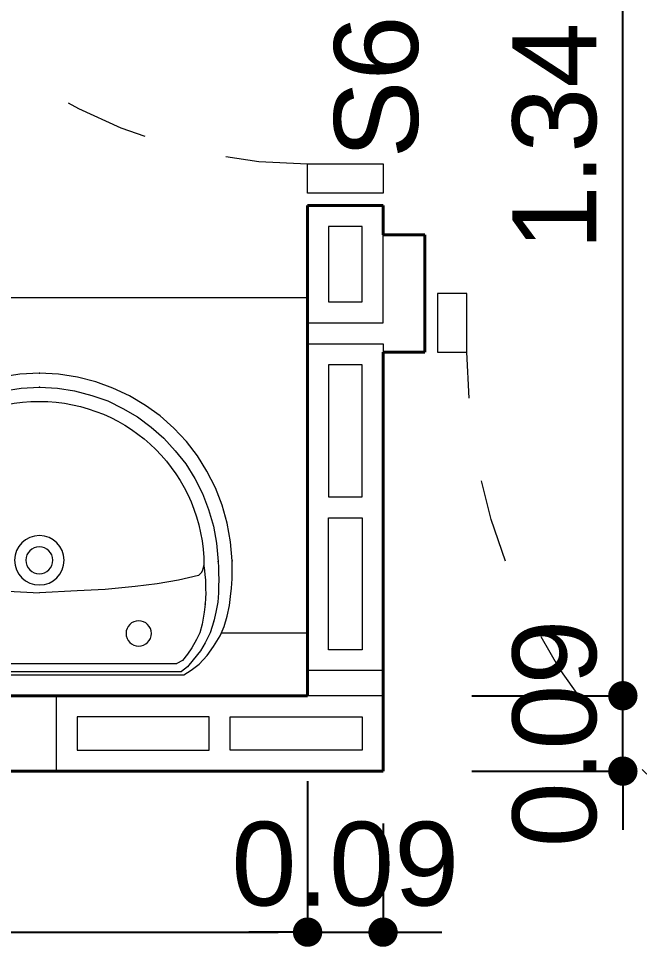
# Model space of a CAD drawing. Header units: millimetres. Extents: x 173 to 410, y -14 to 183.
# Drawn here: x 334.016 to 334.756, y -6.357 to -5.232 of the extents above; entities that cross this region are included whole.
import ezdxf

# ---------------------------------------------------------------- set-up
doc = ezdxf.new("R2010")
doc.units = ezdxf.units.MM
doc.linetypes.add('HIDDEN', pattern=[0.05, 0.025, -0.025])
doc.layers.get('0').update_dxf_attribs({"color": 4})
for name, color, linetype, lineweight in [('ARQ Alvenaria', 201, 'Continuous', 40), ('ARQ Anotações', 2, 'Continuous', 5), ('ARQ Caixilharia', 140, 'Continuous', 9), ('ARQ Equipamento', 4, 'Continuous', 18), ('ARQ Hachuras', 8, 'Continuous', 5), ('ARQ Projeções', 144, 'HIDDEN', 5)]:
    doc.layers.add(name, color=color, linetype=linetype, lineweight=lineweight)
doc.layers.add('ARQ Pisos', color=9, linetype='Continuous', lineweight=5, true_color=0x808080)
doc.styles.get("Standard").update_dxf_attribs({"font": 'arial.ttf'})
doc.dimstyles.new('Executivo 1-50', dxfattribs={"dimtxt": 0.1, "dimasz": 0.035, "dimexe": 0, "dimexo": 0.0625, "dimgap": 0.03, "dimtad": 1, "dimzin": 0, "dimdsep": 46, "dimtxsty": 'Standard', "dimblk": 'DOT', "dimcen": 0.09, "dimclrd": 8, "dimclre": 8, "dimadec": 0, "dimazin": 0, "dimtfac": 1, "dimtix": 1, "dimtmove": 2, "dimatfit": 3, "dimldrblk": 'DOT', "dimfxl": 0.18, "dimfxlon": 1, "dimtolj": 1, "dimtzin": 0, "dimarcsym": 0})

# ---------------------------------------------------------------- blocks, each defined once
blk = doc.blocks.new('L915_2')
at = {"layer": 'ARQ Equipamento', "lineweight": 13}
for p, q in [((-0.1723498485683354, 0), (-0.1810382965394297, -0.005638495542108331)), ((-0.1723498485683354, 0), (0.1723498485683331, 0)), ((0.1723498485683308, 0), (0.1810382965394274, -0.005638495542108331)), ((-0.1810382965394297, -0.005638495542108331), (-0.190492244698753, -0.0127755590464011)), ((-0.1845554168479998, -0.01817578337747191), (-0.1766634614549753, -0.00935605008583309)), ((-0.1766634614549753, -0.00935605008583309), (-0.1693665184884139, -0.003832018698348634)), ((-0.1693665184884117, -0.003832018698347497), (0.1693665184884117, -0.003832018698348634)), ((0.1766634614549707, -0.009356050085833092), (0.1693665184884117, -0.003832018698348634)), ((0.1835593534338545, -0.01802339494242347), (0.1766634614549707, -0.009356050085833092)), ((0.1810382965394274, -0.005638495542108331), (0.1904922446987507, -0.0127755590464011)), ((-0.190492244698753, -0.0127755590464011), (-0.2003663740720708, -0.02306131497144007)), ((-0.1921729543599645, -0.02872898260147337), (-0.1845554168479998, -0.01817578337747191)), ((-0.1765746175842082, -0.02446877692793521), (-0.1706201029217823, -0.01726664938147735)), ((-0.1706201029217823, -0.01726664938147735), (-0.1640387884452844, -0.01336953813848311)), ((-0.1627384953516685, -0.01755556290266725), (-0.170277096077873, -0.02571558448979829)), ((-0.1640387884452821, -0.01336953813848197), (0.1640387884452798, -0.01336953813848311)), ((-0.126616084820987, -0.01724171474971797), (-0.1627384953516685, -0.01755556290266725)), ((-0.09551937771821713, -0.01692786659676813), (-0.126616084820987, -0.01724171474971797)), ((-0.06128160597300166, -0.01724171474971797), (-0.09551937771821713, -0.01692786659676813)), ((-0.06348036641749104, -0.03670023945347511), (-0.06128160597300166, -0.01724171474971797)), ((0.1706201029217823, -0.01726664938147735), (0.1640387884452798, -0.01336953813848311)), ((0.1765746175842082, -0.02446877692793521), (0.1706201029217823, -0.01726664938147735)), ((0.1921729543599599, -0.02872898260147338), (0.1835593534338545, -0.01802339494242347)), ((0.1904922446987507, -0.0127755590464011), (0.2003663740720685, -0.02306131497144007)), ((-0.2003663740720708, -0.02306131497144007), (-0.2079295447553522, -0.03376690263049001)), ((-0.1978453171776459, -0.03817509025326898), (-0.1921729543599645, -0.02872898260147337)), ((-0.1875405221930601, -0.04196014000374305), (-0.1819023476273401, -0.0322971572763214)), ((-0.1819023476273401, -0.0322971572763214), (-0.1765746175842082, -0.02446877692793521)), ((-0.170277096077873, -0.02571558448979829), (-0.17655925575232, -0.03607254314757597)), ((0.1819023476273355, -0.0322971572763214), (0.1765746175842082, -0.02446877692793521)), ((0.1875405221930555, -0.04196014000374305), (0.1819023476273355, -0.0322971572763214)), ((0.1978453171776414, -0.03817509025326898), (0.1921729543599599, -0.02872898260147338)), ((0.2003663740720685, -0.02306131497144007), (0.20792954475535, -0.03376690263049001)), ((-0.2079295447553522, -0.03376690263049001), (-0.2154927002438535, -0.04636171789781031)), ((-0.2039378764041044, -0.0501401579195732), (-0.1978453171776459, -0.03817509025326898)), ((-0.1914251889130583, -0.05024054982209236), (-0.1875405221930601, -0.04196014000374305)), ((-0.17655925575232, -0.03607254314757597), (-0.1822132024982784, -0.0458018054994551)), ((-0.06630733979046909, -0.06682955577318125), (-0.06348036641749104, -0.03670023945347511)), ((0.191425188913056, -0.05024054982209236), (0.1875405221930555, -0.04196014000374305)), ((0.2039378764040998, -0.0501401579195732), (0.1978453171776414, -0.03817509025326898)), ((0.20792954475535, -0.03376690263049001), (0.2154927002438512, -0.04636171789781031)), ((-0.2154927002438535, -0.04636171789781031), (-0.2203247310230995, -0.05769703796309841)), ((-0.2081396277649606, -0.06399443799936932), (-0.2039378764041044, -0.0501401579195732)), ((-0.1942739364038425, -0.06059105069894543), (-0.1914251889130583, -0.05024054982209236)), ((-0.1869248146567247, -0.05615876415723278), (-0.1900658944939482, -0.06745725207908038)), ((-0.1822132024982784, -0.0458018054994551), (-0.1869248146567247, -0.05615876415723278)), ((0.1942739364038402, -0.06059105069894543), (0.191425188913056, -0.05024054982209236)), ((0.2081396277649583, -0.06399443799936932), (0.2039378764040998, -0.0501401579195732)), ((0.2154927002438512, -0.04636171789781031), (0.220324731023095, -0.05769703796309841)), ((-0.2203247310230995, -0.05769703796309841), (-0.2238962181603506, -0.0698720214964078)), ((-0.21066068465939, -0.07490994152542442), (-0.2081396277649606, -0.06399443799936932)), ((-0.1966319533233604, -0.07457044458611904), (-0.1942739364038425, -0.06059105069894543)), ((-0.1900658944939482, -0.06745725207908038), (-0.1919505484741944, -0.08001114780750528)), ((-0.06882020669920394, -0.09036810646528295), (-0.06630733979046909, -0.06682955577318125)), ((0.1966319533233559, -0.07457044458611904), (0.1942739364038402, -0.06059105069894543)), ((0.2106606846593854, -0.07490994152542442), (0.2081396277649583, -0.06399443799936932)), ((0.220324731023095, -0.05769703796309841), (0.223896218160346, -0.0698720214964078)), ((-0.2238962181603506, -0.0698720214964078), (-0.226627373259164, -0.08267673743595537)), ((-0.2129716433494264, -0.08687500919172862), (-0.21066068465939, -0.07490994152542442)), ((-0.1978855377567311, -0.08427764411940303), (-0.1966319533233604, -0.07457044458611904)), ((0.1978855377567265, -0.08427764411940303), (0.1966319533233559, -0.07457044458611904)), ((0.2129716433494241, -0.08687500919172862), (0.2106606846593854, -0.07490994152542442)), ((0.223896218160346, -0.0698720214964078), (0.2266273732591617, -0.08267673743595537)), ((-0.226627373259164, -0.08267673743595537), (-0.2287267474987789, -0.09785908321674867)), ((-0.2135106021481283, -0.09784284353544365), (-0.2129716433494264, -0.08687500919172862)), ((-0.1981989300663758, -0.09147977166586145), (-0.1978855377567311, -0.08427764411940303)), ((-0.1919505484741944, -0.08001114780750528), (-0.1932069743311718, -0.0925650283411511)), ((0.1981989300663758, -0.09147977166586145), (0.1978855377567265, -0.08427764411940303)), ((0.2135106021481238, -0.09784284353544365), (0.2129716433494241, -0.08687500919172862)), ((0.2266273732591617, -0.08267673743595537), (0.2281984057699151, -0.0933681785214634)), ((-0.2293994500108147, -0.103577054569065), (-0.2287267474987789, -0.09785908321674867)), ((-0.2138750337192619, -0.1052340397126039), (-0.2135106021481283, -0.09784284353544365)), ((-0.1985123223760252, -0.09742934802412834), (-0.1981989300663758, -0.09147977166586145)), ((-0.1981722997475595, -0.1023760103281711), (-0.1985123223760252, -0.09742934802412834)), ((-0.1932069743311718, -0.0925650283411511), (-0.1941493089186838, -0.105118924069576)), ((-0.1281866171422075, -0.1026081388459795), (-0.1099683510473574, -0.1007250499282821)), ((-0.1099683510473574, -0.1007250499282821), (-0.094577058325483, -0.09915582435831312)), ((-0.094577058325483, -0.09915582435831312), (-0.07792933974663128, -0.098528128052414)), ((-0.0783860325354294, -0.1016264707853884), (-0.04503915903353799, -0.100294191608628)), ((-0.07792933974663128, -0.098528128052414), (-0.0710189519489154, -0.09758658359356559)), ((-0.0710189519489154, -0.09758658359356559), (-0.06882020669920394, -0.09036810646528295)), ((-0.04503915903353799, -0.100294191608628), (-2.273736754432321e-15, -0.09785908321674867)), ((0.04503915903353801, -0.100294191608628), (0, -0.09785908321674867)), ((0.07838603253542717, -0.1016264707853884), (0.04503915903353801, -0.100294191608628)), ((0.1981722997475595, -0.1023760103281711), (0.1985123223760229, -0.09742934802412834)), ((0.1985123223760229, -0.09742934802412834), (0.1981989300663758, -0.09147977166586145)), ((0.2138750337192573, -0.1052340397126039), (0.2135106021481238, -0.09784284353544365)), ((0.2281984057699151, -0.0933681785214634), (0.2293994500108101, -0.103577054569065)), ((-0.2299999721312611, -0.1143864527371142), (-0.2293994500108147, -0.103577054569065)), ((-0.2140094923155311, -0.1138320963785651), (-0.2138750337192619, -0.1052340397126039)), ((-0.1981722997475595, -0.1077807094121948), (-0.1981722997475595, -0.1023760103281711)), ((-0.1981722997475595, -0.1131854084962197), (-0.1981722997475595, -0.1077807094121948)), ((-0.1941493089186838, -0.105118924069576), (-0.1935210807954149, -0.1161035638384743)), ((-0.1935210807954149, -0.1161035638384743), (-0.1844119477479899, -0.1123374011978581)), ((-0.1844119477479899, -0.1123374011978581), (-0.1734181759150965, -0.1091989348631415)), ((-0.1734181759150965, -0.1091989348631415), (-0.1608538565662025, -0.1073158459454442)), ((-0.166017977764152, -0.1129977979344693), (-0.1406957542236819, -0.1087335502535638)), ((-0.1608538565662025, -0.1073158459454442), (-0.144520229256816, -0.1048050759166261)), ((-0.144520229256816, -0.1048050759166261), (-0.1281866171422075, -0.1026081388459795)), ((-0.1406957542236819, -0.1087335502535638), (-0.1142354546641513, -0.1053221484383965)), ((-0.1142354546641513, -0.1053221484383965), (-0.0783860325354294, -0.1016264707853884)), ((0.1142354546641513, -0.1053221484383965), (0.07838603253542717, -0.1016264707853884)), ((0.1406957542236819, -0.1087335502535638), (0.1142354546641513, -0.1053221484383965)), ((0.166017977764152, -0.1129977979344693), (0.1406957542236819, -0.1087335502535638)), ((0.1981722997475595, -0.1077807094121948), (0.1981722997475595, -0.1023760103281711)), ((0.1981722997475595, -0.1131854084962197), (0.1981722997475595, -0.1077807094121948)), ((0.2140094923155289, -0.1138320963785651), (0.2138750337192573, -0.1052340397126039)), ((0.2293994500108101, -0.103577054569065), (0.2299999721312565, -0.1143864527371142)), ((-0.2299999721312611, -0.1251958509051627), (-0.2299999721312611, -0.1143864527371142)), ((-0.2138750337192619, -0.1213553959612807), (-0.2140094923155311, -0.1138320963785651)), ((-0.2138249961292581, -0.1251958509051627), (-0.2138750337192619, -0.1213553959612807)), ((-0.1975717776271154, -0.1191906297006909), (-0.1981722997475595, -0.1131854084962197)), ((-0.1969712555066667, -0.1245953287847158), (-0.1975717776271154, -0.1191906297006909)), ((-0.1933164982063522, -0.121972228000447), (-0.195013496670274, -0.1249395099589293)), ((-0.1897447513390193, -0.11842364917613), (-0.1933164982063522, -0.121972228000447)), ((-0.1897447513390193, -0.11842364917613), (-0.166017977764152, -0.1129977979344693)), ((0.1897447513390193, -0.11842364917613), (0.166017977764152, -0.1129977979344693)), ((0.1897447513390193, -0.11842364917613), (0.1933164982063499, -0.121972228000447)), ((0.1933164982063499, -0.121972228000447), (0.195013496670274, -0.1249395099589293)), ((0.1969712555066644, -0.1245953287847158), (0.1975717776271108, -0.1191906297006909)), ((0.1975717776271108, -0.1191906297006909), (0.1981722997475595, -0.1131854084962197)), ((0.2138249961292558, -0.1251958509051627), (0.2138750337192573, -0.1213553959612807)), ((0.2138750337192573, -0.1213553959612807), (0.2140094923155289, -0.1138320963785651)), ((0.2299999721312565, -0.1143864527371142), (0.2299999721312565, -0.1251958509051627)), ((-0.2299999721312611, -0.1360052490732113), (-0.2299999721312611, -0.1251958509051627)), ((-0.2137858748791882, -0.1251958509051627), (-0.2137858748791882, -0.1281984615073986)), ((-0.2137858748791882, -0.1281984615073986), (-0.2131853527587396, -0.1354047269527638)), ((-0.1963707333862203, -0.1300000278687401), (-0.1969712555066667, -0.1245953287847158)), ((-0.195013496670274, -0.1249395099589293), (-0.1963707333862203, -0.1300000278687401)), ((0.195013496670274, -0.1249395099589293), (0.196370733386218, -0.1300000278687401)), ((0.196370733386218, -0.1300000278687401), (0.1969712555066644, -0.1245953287847158)), ((0.2131853527587396, -0.1354047269527638), (0.2137858748791837, -0.1281984615073986)), ((0.2137858748791837, -0.1281984615073986), (0.2138249961292558, -0.1251958509051627)), ((0.2299999721312565, -0.1251958509051627), (0.2299999721312565, -0.1360052490732113)), ((-0.2281984057699196, -0.1588250896502035), (-0.2299999721312611, -0.1360052490732113)), ((-0.2131853527587396, -0.1354047269527638), (-0.2113837863973981, -0.1570235232888621)), ((0.2113837863973981, -0.1570235232888621), (0.2131853527587396, -0.1354047269527638)), ((0.2299999721312565, -0.1360052490732113), (0.2281984057699151, -0.1588250896502035)), ((-0.2113837863973981, -0.1570235232888621), (-0.2077806536747153, -0.1774412753840647)), ((0.2077806536747153, -0.1774412753840647), (0.2113837863973981, -0.1570235232888621)), ((-0.2239947509267904, -0.1810444081067476), (-0.2281984057699196, -0.1588250896502035)), ((0.2281984057699151, -0.1588250896502035), (0.2239947509267881, -0.1810444081067476)), ((-0.2077806536747153, -0.1774412753840647), (-0.2017754324702446, -0.1972585053588211)), ((0.2017754324702423, -0.197258505358821), (0.2077806536747153, -0.1774412753840647)), ((-0.2179895297223197, -0.2026632044428453), (-0.2239947509267904, -0.1810444081067476)), ((0.2239947509267881, -0.1810444081067476), (0.2179895297223152, -0.2026632044428453)), ((-0.2017754324702446, -0.1972585053588211), (-0.1945691670248789, -0.2164752132131304)), ((0.1945691670248766, -0.2164752132131304), (0.2017754324702423, -0.197258505358821)), ((-0.2101827421565054, -0.2230809565380485), (-0.2179895297223197, -0.2026632044428453)), ((0.2179895297223152, -0.2026632044428453), (0.2101827421565008, -0.2230809565380485)), ((-0.1999738661089032, -0.2428981865128048), (-0.2101827421565054, -0.2230809565380485)), ((-0.1945691670248789, -0.2164752132131304), (-0.185561335218174, -0.2344908768265447)), ((0.1855613352181695, -0.2344908768265447), (0.1945691670248766, -0.2164752132131304)), ((0.2101827421565008, -0.2230809565380485), (0.1999738661089009, -0.2428981865128048)), ((-0.185561335218174, -0.2344908768265447), (-0.1747519370501232, -0.251906018319512)), ((0.1747519370501209, -0.251906018319512), (0.1855613352181695, -0.2344908768265447)), ((-0.1885639458204082, -0.2615143722466661), (-0.1999738661089032, -0.2428981865128048)), ((0.1999738661089009, -0.2428981865128048), (0.1885639458204037, -0.2615143722466661)), ((-0.1747519370501232, -0.251906018319512), (-0.1621409725207332, -0.2675195934511379)), ((0.1621409725207286, -0.2675195934511379), (0.1747519370501209, -0.251906018319512)), ((-0.1753524591705695, -0.2783289916191864), (-0.1885639458204082, -0.2615143722466661)), ((-0.1621409725207332, -0.2675195934511379), (-0.1483289637504481, -0.2825326464623168)), ((0.1483289637504436, -0.2825326464623168), (0.1621409725207286, -0.2675195934511379)), ((0.1885639458204037, -0.2615143722466661), (0.1753524591705673, -0.2783289916191864)), ((-0.1603394061593917, -0.2945430888712599), (-0.1753524591705695, -0.2783289916191864)), ((0.1753524591705673, -0.2783289916191864), (0.1603394061593895, -0.2945430888712599)), ((-0.1483289637504481, -0.2825326464623168), (-0.133315910739268, -0.2957441331121544)), ((0.1333159107392657, -0.2957441331121544), (0.1483289637504436, -0.2825326464623168)), ((-0.1441253089073189, -0.3089556197619913), (-0.1603394061593917, -0.2945430888712599)), ((-0.133315910739268, -0.2957441331121544), (-0.1171018134871951, -0.3077545755210974)), ((0.1171018134871929, -0.3077545755210974), (0.1333159107392657, -0.2957441331121544)), ((0.1603394061593895, -0.2945430888712599), (0.1441253089073143, -0.3089556197619913)), ((-0.1267101674143509, -0.3215665842913814), (-0.1441253089073189, -0.3089556197619913)), ((-0.1171018134871951, -0.3077545755210974), (-0.09968667199422954, -0.3179634515686985)), ((0.09968667199422498, -0.3179634515686985), (0.1171018134871929, -0.3077545755210974)), ((0.1441253089073143, -0.3089556197619913), (0.1267101674143464, -0.3215665842913814)), ((-0.108093981680488, -0.3329765045798774), (-0.1267101674143509, -0.3215665842913814)), ((-0.09968667199422954, -0.3179634515686985), (-0.08167100838081523, -0.3269712833754062)), ((0.08167100838081069, -0.3269712833754062), (0.09968667199422498, -0.3179634515686985)), ((0.1267101674143464, -0.3215665842913814), (0.1074934595600394, -0.3329765045798774)), ((-0.08827675170573229, -0.3419843363865852), (-0.108093981680488, -0.3329765045798774)), ((-0.08167100838081523, -0.3269712833754062), (-0.06245430052650589, -0.3335770267003244)), ((-0.06245430052650589, -0.3335770267003244), (-0.04203654843130153, -0.3389817257843493)), ((0.04203654843129925, -0.3389817257843493), (0.06245430052650362, -0.3335770267003244)), ((0.06245430052650362, -0.3335770267003244), (0.08167100838081069, -0.3269712833754062)), ((0.1074934595600394, -0.3329765045798774), (0.08767622958528362, -0.3419843363865852)), ((-0.0672584774900838, -0.3497911239523978), (-0.08827675170573229, -0.3419843363865852)), ((-0.04203654843130153, -0.3389817257843493), (-0.02161879633609942, -0.3419843363865852)), ((-0.02161879633609942, -0.3419843363865852), (-2.273736754432321e-15, -0.3431853806274796)), ((-2.273736754432321e-15, -0.3431853806274796), (0.02161879633609488, -0.3419843363865852)), ((0.02161879633609488, -0.3419843363865852), (0.04203654843129925, -0.3389817257843493)), ((0.08767622958528362, -0.3419843363865852), (0.06725847749007927, -0.3497911239523978)), ((-0.04563968115398665, -0.3551958230364221), (-0.0672584774900838, -0.3497911239523978)), ((-0.02342036269744085, -0.3587989557591055), (-0.04563968115398665, -0.3551958230364221)), ((-2.273736754432321e-15, -0.36), (-0.02342036269744085, -0.3587989557591055)), ((0.02281984057698992, -0.3587989557591055), (-2.273736754432321e-15, -0.36)), ((0.04563968115398211, -0.3551958230364221), (0.02281984057698992, -0.3587989557591055)), ((0.06725847749007927, -0.3497911239523978), (0.04563968115398211, -0.3551958230364221))]:
    blk.add_line(p, q, dxfattribs=at)
for centre, radius in [((0.1184966695993648, -0.04939404554188172), 0.01508581109), ((-2.273736754432321e-15, -0.1367387789501475), 0.02949504582381875), ((-2.273736754432321e-15, -0.1367387789501475), 0.01611278801557774)]:
    blk.add_circle(centre, radius, dxfattribs=at)
blk.add_arc((-2.273736754432321e-15, -0.1300000278687401), 0.1963707333862193, 180, 360, dxfattribs=at)
for p in [(-0.17655925575232, -0.03607254314757597), (-0.2081396277649606, -0.06399443799936932), (0.2081396277649583, -0.06399443799936932), (-0.1978855377567311, -0.08427764411940303), (0.1978855377567265, -0.08427764411940303), (-0.0710189519489154, -0.09758658359356559), (-0.1844119477479899, -0.1123374011978581), (-0.1963707333862203, -0.1300000278687401), (0.196370733386218, -0.1300000278687401), (-0.2299999721312611, -0.1360052490732113), (-0.2131853527587396, -0.1354047269527638), (0.2131853527587396, -0.1354047269527638), (0.2299999721312565, -0.1360052490732113), (-2.273736754432321e-15, -0.3431853806274796), (-2.273736754432321e-15, -0.36)]:
    blk.add_point(p, dxfattribs=at)
blk = doc.blocks.new('Folha 72')
at = {"color": 0, "linetype": 'ByBlock', "lineweight": -2}
for p, q in [((0.3500000000000001, 0.7000000000000001), (0.3150000000000001, 0.7000000000000001)), ((0.3150000000000001, 2.143131898507868e-18), (0.3150000000000001, 0.7000000000000001)), ((0.35, 0), (0.3500000000000001, 0.7000000000000001)), ((-0.385, 0), (-0.35, 0)), ((-0.385, -0.06999999999999999), (-0.385, 0)), ((-0.35, 0), (-0.35, -0.06999999999999999)), ((0.35, 0), (0.3150000000000001, 2.143131898507868e-18)), ((0.385, 0), (0.35, 0)), ((0.35, 0), (0.35, -0.06999999999999999)), ((0.385, -0.06999999999999999), (0.385, 0)), ((-0.35, -0.06999999999999999), (-0.385, -0.06999999999999999)), ((0.35, -0.06999999999999999), (0.385, -0.06999999999999999))]:
    blk.add_line(p, q, dxfattribs=at)
at = {"layer": 'ARQ Projeções'}
blk.add_arc((0.35, 0), 0.7000000000000001, 93.6334036419095, 180, dxfattribs=at)
blk = doc.blocks.new('Folha 62_2')
for p, q in [((0.3000000000000001, 0.6000000000000001), (0.2650000000000001, 0.6000000000000001)), ((0.2650000000000001, 2.143131898507868e-18), (0.2650000000000001, 0.6000000000000001)), ((0.3, 0), (0.3000000000000001, 0.6000000000000001)), ((-0.335, 0), (-0.3, 0)), ((-0.335, -0.09), (-0.335, 0)), ((-0.3, 0), (-0.3, -0.09)), ((0.3, 0), (0.2650000000000001, 2.143131898507868e-18)), ((0.335, 0), (0.3, 0)), ((0.3, 0), (0.3, -0.09)), ((0.335, -0.09), (0.335, 0)), ((-0.3, -0.09), (-0.335, -0.09)), ((0.3, -0.09), (0.335, -0.09))]:
    blk.add_line(p, q)
at = {"layer": 'ARQ Projeções'}
blk.add_arc((0.3, 0), 0.6000000000000001, 94.23692242013372, 180, dxfattribs=at)
blk = doc.blocks.new('_DOT')
at = {"color": 0, "linetype": 'ByBlock', "lineweight": -2}
blk.add_line((-0.5, 0), (-1, 0), dxfattribs=at)
at = {"color": 0, "linetype": 'ByBlock', "const_width": 0.5}
blk.add_lwpolyline([(-0.25, 0, 1), (0.25, 0, 1)], format="xyb", close=True, dxfattribs=at)
blk = doc.blocks.new('*D1984')
at = {"layer": 'ARQ Anotações', "color": 8, "lineweight": -2, "transparency": 16777216}
for p, q in [((333.1906637242244, -6.142592228719767), (333.1906637242244, -6.322592228719767)), ((334.3606636471048, -6.142592228719767), (334.3606636471048, -6.322592228719767)), ((333.2256637242244, -6.322592228719767), (334.3256636471048, -6.322592228719767))]:
    blk.add_line(p, q, dxfattribs=at)
at = {"layer": 'Defpoints', "color": 0, "transparency": 16777216}
for p in [(333.1906637242244, -6.040443762014508), (334.3606636471048, -6.040443762014501), (334.3606636471048, -6.322592228719767)]:
    blk.add_point(p, dxfattribs=at)
at = {"layer": 'ARQ Anotações', "color": 8, "lineweight": -2, "transparency": 16777216, "xscale": 0.035, "yscale": 0.035, "zscale": 0.035, "rotation": 180}
blk.add_blockref('_DOT', (333.1906637242244, -6.322592228719767), dxfattribs=at)
at = {"layer": 'ARQ Anotações', "color": 8, "lineweight": -2, "transparency": 16777216, "xscale": 0.035, "yscale": 0.035, "zscale": 0.035}
blk.add_blockref('_DOT', (334.3606636471048, -6.322592228719767), dxfattribs=at)
at = {"layer": 'ARQ Anotações', "color": 0, "transparency": 16777216, "insert": (333.7756636856646, -6.242387590247734), "char_height": 0.1, "attachment_point": 5}
blk.add_mtext('\\A1;1.17', dxfattribs=at)
blk = doc.blocks.new('*D1985')
at = {"layer": 'ARQ Anotações', "color": 8, "lineweight": -2, "transparency": 16777216}
for p, q in [((334.3606636471048, -6.142592228719767), (334.3606636471048, -6.322592228719767)), ((334.4506637242243, -6.192943762014512), (334.4506637242243, -6.322592228719767)), ((334.3256636471048, -6.322592228719767), (334.2906636471049, -6.322592228719767)), ((334.3606636471048, -6.322592228719767), (334.4506637242243, -6.322592228719767)), ((334.4856637242244, -6.322592228719767), (334.5206637242243, -6.322592228719767))]:
    blk.add_line(p, q, dxfattribs=at)
at = {"layer": 'Defpoints', "color": 0, "transparency": 16777216}
for p in [(334.3606636471048, -6.040443762014501), (334.4506637242243, -6.130443762014512), (334.4506637242243, -6.322592228719767)]:
    blk.add_point(p, dxfattribs=at)
at = {"layer": 'ARQ Anotações', "color": 8, "lineweight": -2, "transparency": 16777216, "xscale": 0.035, "yscale": 0.035, "zscale": 0.035}
blk.add_blockref('_DOT', (334.3606636471048, -6.322592228719767), dxfattribs=at)
at = {"layer": 'ARQ Anotações', "color": 8, "lineweight": -2, "transparency": 16777216, "xscale": 0.035, "yscale": 0.035, "zscale": 0.035, "rotation": 180}
blk.add_blockref('_DOT', (334.4506637242243, -6.322592228719767), dxfattribs=at)
at = {"layer": 'ARQ Anotações', "color": 0, "transparency": 16777216, "insert": (334.4056636856646, -6.241534929947598), "char_height": 0.1, "attachment_point": 5}
blk.add_mtext('\\A1;0.09', dxfattribs=at)
blk = doc.blocks.new('*D1997')
at = {"layer": 'ARQ Anotações', "color": 8, "lineweight": -2, "transparency": 16777216}
for p, q in [((330.3095864679133, 4.334563412998795), (330.1295864679133, 4.334563412998795)), ((330.1295864679133, -11.17509847433888), (330.1295864679133, 4.299563412998795)), ((330.3095864679133, -11.21009847433888), (330.1295864679133, -11.21009847433888))]:
    blk.add_line(p, q, dxfattribs=at)
at = {"layer": 'Defpoints', "color": 0, "transparency": 16777216}
for p in [(330.1295864679133, 4.334563412998795), (337.8507889612522, 4.334563412998794), (340.4004037251173, -11.21009847433889)]:
    blk.add_point(p, dxfattribs=at)
at = {"layer": 'ARQ Anotações', "color": 8, "lineweight": -2, "transparency": 16777216, "xscale": 0.035, "yscale": 0.035, "zscale": 0.035}
for p, rotation in [((330.1295864679133, 4.334563412998795), 90), ((330.1295864679133, -11.21009847433888), 270)]:
    blk.add_blockref('_DOT', p, dxfattribs=dict(at, rotation=rotation))
at = {"layer": 'ARQ Anotações', "color": 0, "transparency": 16777216, "insert": (330.0286092510783, -3.236373413607378), "char_height": 0.1, "attachment_point": 5, "rotation": 90}
blk.add_mtext('\\A1;15.54', dxfattribs=at)
blk = doc.blocks.new('*D2280')
at = {"layer": 'ARQ Anotações', "color": 8, "lineweight": -2, "transparency": 16777216}
for p, q in [((334.736805333719, -6.00543665464577), (334.736805333719, -5.97043665464577)), ((334.556805333719, -6.04043665464577), (334.736805333719, -6.04043665464577)), ((334.736805333719, -6.130436654645759), (334.736805333719, -6.04043665464577)), ((334.556805333719, -6.130436654645759), (334.736805333719, -6.130436654645759)), ((334.736805333719, -6.16543665464576), (334.736805333719, -6.20043665464576))]:
    blk.add_line(p, q, dxfattribs=at)
at = {"layer": 'Defpoints', "color": 0, "transparency": 16777216}
for p in [(334.3606736839594, -6.04043665464577), (334.736805333719, -6.04043665464577), (334.4506737610789, -6.130436654645759)]:
    blk.add_point(p, dxfattribs=at)
at = {"layer": 'ARQ Anotações', "color": 8, "lineweight": -2, "transparency": 16777216, "xscale": 0.035, "yscale": 0.035, "zscale": 0.035}
for p, rotation in [((334.736805333719, -6.04043665464577), 270), ((334.736805333719, -6.130436654645759), 90)]:
    blk.add_blockref('_DOT', p, dxfattribs=dict(at, rotation=rotation))
at = {"layer": 'ARQ Anotações', "color": 0, "transparency": 16777216, "insert": (334.6557480349468, -6.085436654645711), "char_height": 0.1, "attachment_point": 5, "rotation": 90}
blk.add_mtext('\\A1;0.09', dxfattribs=at)
blk = doc.blocks.new('*D2281')
at = {"layer": 'ARQ Anotações', "color": 8, "lineweight": -2, "transparency": 16777216}
for p, q in [((334.6580747251173, -4.705432547277017), (334.736805333719, -4.705432547277017)), ((334.736805333719, -6.00543665464577), (334.736805333719, -4.740432547277017)), ((334.556805333719, -6.04043665464577), (334.736805333719, -6.04043665464577))]:
    blk.add_line(p, q, dxfattribs=at)
at = {"layer": 'Defpoints', "color": 0, "transparency": 16777216}
for p in [(334.5955747251173, -4.705432547277017), (334.736805333719, -4.705432547277017), (334.3606736839594, -6.04043665464577)]:
    blk.add_point(p, dxfattribs=at)
at = {"layer": 'ARQ Anotações', "color": 8, "lineweight": -2, "transparency": 16777216, "xscale": 0.035, "yscale": 0.035, "zscale": 0.035}
for p, rotation in [((334.736805333719, -4.705432547277017), 90), ((334.736805333719, -6.04043665464577), 270)]:
    blk.add_blockref('_DOT', p, dxfattribs=dict(at, rotation=rotation))
at = {"layer": 'ARQ Anotações', "color": 0, "transparency": 16777216, "insert": (334.6557139285348, -5.372934600961339), "char_height": 0.1, "attachment_point": 5, "rotation": 90}
blk.add_mtext('\\A1;1.34', dxfattribs=at)

msp = doc.modelspace()

# ---------------------------------------------------------------- hatches: boundary and pattern name
at = {"layer": 'ARQ Pisos'}
h = msp.add_hatch(dxfattribs=at)
h.set_pattern_fill('NET', color=256, scale=3.2)
h.set_pattern_definition([(0, (334.3606750381228, -1.16542510096134), (0, 0.4), []), (90, (334.3606750381228, -1.16542510096134), (-0.4, 2.449293598294707e-17), [])])
h.paths.add_polyline_path([(332.4006636808472, -4.705437208330185), (332.3906637295834, -5.800445654645753), (333.1906636808473, -5.800445654645738), (333.1906636808473, -6.040445762014496), (334.3606636471048, -6.040445762014496), (334.3606636471048, -4.705437154645761)])
edge = h.paths.add_edge_path(flags=0)
edge.add_line((334.230408834988, -5.897024670046815), (334.2066820424093, -5.902450438185991))
edge = h.paths.add_edge_path(flags=0)
edge.add_line((334.2066820424093, -5.902450438185983), (334.1813598039336, -5.906714597176386))
edge = h.paths.add_edge_path(flags=0)
edge.add_line((334.1813598039336, -5.906714597176379), (334.1548994924259, -5.910125906314956))
edge = h.paths.add_edge_path(flags=0)
edge.add_line((334.1548994924259, -5.910125906314956), (334.1190500573534, -5.913821458406201))
edge = h.paths.add_edge_path(flags=0)
edge.add_line((334.1190500573533, -5.913821458406201), (334.0857031791854, -5.915153620786324))
edge = h.paths.add_edge_path(flags=0)
edge.add_line((334.0857031791854, -5.915153620786324), (334.0406640116232, -5.917588571429615))
edge = h.paths.add_edge_path(flags=0)
edge.add_line((334.230408834988, -5.897024670046815), (334.2339805942841, -5.893476103732478))
edge = h.paths.add_edge_path(flags=0)
edge.add_line((334.2339805942841, -5.893476103732478), (334.2356776031409, -5.890508827717706))
edge = h.paths.add_edge_path(flags=0)
edge.add_line((334.2356776031409, -5.890508827717706), (334.2370348575811, -5.885448314561618))
edge = h.paths.add_edge_path(flags=0)
edge.add_line((334.2370348575811, -5.885448314561618), (334.2376353607717, -5.890853015748927))
edge = h.paths.add_edge_path(flags=0)
edge.add_line((334.2376353607717, -5.89085301574892), (334.2382358639624, -5.89625771693623))
edge = h.paths.add_edge_path(flags=0)
edge.add_line((334.2382358639624, -5.89625771693623), (334.2388363650497, -5.902262940243983))
edge = h.paths.add_edge_path(flags=0)
edge.add_line((334.2388363650497, -5.902262940243975), (334.2388363461199, -5.907667639327965))
edge = h.paths.add_edge_path(flags=0)
edge.add_line((334.2388363461198, -5.907667639327965), (334.23883632719, -5.913072338411961))
edge = h.paths.add_edge_path(flags=0)
edge.add_line((334.23883632719, -5.913072338411961), (334.2391763324929, -5.918019001906895))
edge = h.paths.add_edge_path(flags=0)
edge.add_line((334.2391763324929, -5.918019001906895), (334.238862919345, -5.923968577167482))
edge = h.paths.add_edge_path(flags=0)
edge.add_line((334.238862919345, -5.923968577167475), (334.23854950181, -5.931170703616242))
edge = h.paths.add_edge_path(flags=0)
edge.add_line((334.23854950181, -5.931170703616242), (334.2372958833774, -5.940877898758817))
edge = h.paths.add_edge_path(flags=0)
edge.add_line((334.2372958833774, -5.94087789875881), (334.2349378174954, -5.954857284387))
edge = h.paths.add_edge_path(flags=0)
edge.add_line((334.2349378174954, -5.954857284387), (334.2320890337523, -5.965207775286121))
edge = h.paths.add_edge_path(flags=0)
edge.add_line((334.2320890337523, -5.965207775286128), (334.2282043380304, -5.97348817149847))
edge = h.paths.add_edge_path(flags=0)
edge.add_line((334.2282043380304, -5.97348817149847), (334.2225661296204, -5.983151134478259))
edge = h.paths.add_edge_path(flags=0)
edge.add_line((334.2225661296204, -5.983151134478259), (334.2172383721585, -5.99097949616635))
edge = h.paths.add_edge_path(flags=0)
edge.add_line((334.2172383721585, -5.99097949616635), (334.2112838322709, -5.998181602857219))
edge = h.paths.add_edge_path(flags=0)
edge.add_line((334.2112838322709, -5.998181602857219), (334.2047025041448, -6.002078691049295))
edge = h.paths.add_edge_path(flags=0)
edge.add_line((333.8509193323123, -5.897023340893906), (333.8746460868831, -5.902449275237988))
edge = h.paths.add_edge_path(flags=0)
edge.add_line((333.874646086883, -5.902449275237995), (333.899968295488, -5.906713611609359))
edge = h.paths.add_edge_path(flags=0)
edge.add_line((333.899968295488, -5.906713611609351), (333.926428583099, -5.910125106101059))
edge = h.paths.add_edge_path(flags=0)
edge.add_line((333.926428583099, -5.910125106101066), (333.9622779922835, -5.913820909315799))
edge = h.paths.add_edge_path(flags=0)
edge.add_line((333.9622779922835, -5.913820909315792), (333.9956248611189, -5.91515330528917))
edge = h.paths.add_edge_path(flags=0)
edge.add_line((333.9956248611189, -5.915153305289177), (334.0406640116232, -5.917588571429615))
edge = h.paths.add_edge_path(flags=0)
edge.add_line((333.8766249272563, -6.002077541965431), (334.2047025041449, -6.002078691049295))
edge = h.paths.add_edge_path(flags=0)
edge.add_line((333.8509193323123, -5.897023340893906), (333.8473475978738, -5.893474749559655))
edge = h.paths.add_edge_path(flags=0)
edge.add_line((333.8473475978737, -5.893474749559655), (333.8456506098026, -5.890507461657496))
edge = h.paths.add_edge_path(flags=0)
edge.add_line((333.8456506098027, -5.890507461657496), (333.8442933908111, -5.885446938994026))
edge = h.paths.add_edge_path(flags=0)
edge.add_line((333.8442933908111, -5.885446938994026), (333.8436928497608, -5.890851635974702))
edge = h.paths.add_edge_path(flags=0)
edge.add_line((333.8436928497608, -5.890851635974702), (333.8430923087105, -5.896256332955378))
edge = h.paths.add_edge_path(flags=0)
edge.add_line((333.8430923087105, -5.896256332955378), (333.8424917655569, -5.902261552056498))
edge = h.paths.add_edge_path(flags=0)
edge.add_line((333.8424917655569, -5.902261552056498), (333.8424917466271, -5.907666251140487))
edge = h.paths.add_edge_path(flags=0)
edge.add_line((333.8424917466272, -5.907666251140494), (333.8424917276973, -5.91307095022449))
edge = h.paths.add_edge_path(flags=0)
edge.add_line((333.8424917276973, -5.913070950224483), (333.8421516877432, -5.918017611337572))
edge = h.paths.add_edge_path(flags=0)
edge.add_line((333.8421516877432, -5.918017611337572), (333.8424650592146, -5.923967188793451))
edge = h.paths.add_edge_path(flags=0)
edge.add_line((333.8424650592146, -5.923967188793451), (333.842778426299, -5.931169317437519))
edge = h.paths.add_edge_path(flags=0)
edge.add_line((333.842778426299, -5.931169317437519), (333.8440319767332, -5.940876521361393))
edge = h.paths.add_edge_path(flags=0)
edge.add_line((333.8440319767332, -5.940876521361385), (333.8463899446901, -5.954855923507377))
edge = h.paths.add_edge_path(flags=0)
edge.add_line((333.8463899446901, -5.954855923507377), (333.8492386559285, -5.965206434361836))
edge = h.paths.add_edge_path(flags=0)
edge.add_line((333.8492386559286, -5.965206434361836), (333.8531232936466, -5.973486857786089))
edge = h.paths.add_edge_path(flags=0)
edge.add_line((333.8531232936466, -5.973486857786082), (333.8587614343679, -5.983149860261019))
edge = h.paths.add_edge_path(flags=0)
edge.add_line((333.8587614343679, -5.983149860261019), (333.8640891369923, -5.990978259269607))
edge = h.paths.add_edge_path(flags=0)
edge.add_line((333.8640891369923, -5.990978259269607), (333.8700436264294, -5.998180407671565))
edge = h.paths.add_edge_path(flags=0)
edge.add_line((333.8700436264294, -5.998180407671565), (333.8766249272563, -6.002077541965431))
edge = h.paths.add_edge_path(flags=0)
edge.add_arc((334.0406641241961, -5.885447626777822), 0.1963707333862197, -0.00020067712307536567, 179.999799322877, ccw=False)
edge = h.paths.add_edge_path(flags=0)
edge.add_arc((334.0406641477984, -5.878708875696457), 0.02949504582381882, 0, 360, ccw=False)
edge = h.paths.add_edge_path(flags=0)
edge.add_arc((334.0406641477984, -5.878708875696457), 0.01611278801557777, 0, 360, ccw=False)
edge = h.paths.add_edge_path(flags=0)
edge.add_arc((334.1591605114742, -5.966054024135939), 0.01508581109000004, 0, 360, ccw=False)
edge = h.paths.add_edge_path(flags=16)
edge.add_line((333.8683138203069, -6.015447050994542), (334.2130135174414, -6.015448258296981))
edge.add_arc((334.1425360835765, -5.907123147161887), 0.1292338902401754, 303.0484428053154, 367.5009525968986)
edge.add_arc((334.0380541970616, -5.88725290613495), 0.2326292235014612, 359.2611629248295, 416.2266270815247)
edge.add_arc((334.0378015972061, -5.892975450816859), 0.237545053887039, 56.94330882069489, 89.30934851575824)
edge.add_arc((334.043528262325, -5.892975450816859), 0.2375450538870371, 90.6906514842412, 123.0566911793044)
edge.add_arc((334.0432756624694, -5.88725290613495), 0.2326292235014638, 123.7733729184761, 180.7388370751713)
edge.add_arc((333.9387937759545, -5.907123147161887), 0.1292338902401729, 172.4990474031013, 236.9515571946845)
edge = h.paths.add_edge_path(flags=16)
edge.add_arc((333.8537764309888, -5.615633770804859), 0.03012328447776902, 0, 360, ccw=False)
edge = h.paths.add_edge_path(flags=16)
edge.add_arc((333.8537764309888, -5.615633770804859), 0.06199427997169016, 0, 360, ccw=False)
edge = h.paths.add_edge_path(flags=0)
edge.add_line((333.4592771174981, -5.593121123503447), (333.4592768752769, -5.670431124397819))
edge = h.paths.add_edge_path(flags=0)
edge.add_line((333.4592768752769, -5.670431124397819), (333.5000793757489, -5.670431252236799))
edge = h.paths.add_edge_path(flags=0)
edge.add_line((333.5401662851006, -5.593121376938615), (333.5401660428793, -5.670431377832987))
edge = h.paths.add_edge_path(flags=0)
edge.add_line((333.5401660428793, -5.670431377832987), (333.4993635424073, -5.670431249994007))
edge = h.paths.add_edge_path(flags=0)
edge.add_arc((333.5000794708354, -5.640082395716828), 0.1033638573651647, 241.6236707188053, 269.9998204856644, ccw=False)
edge = h.paths.add_edge_path(flags=0)
edge.add_arc((333.5000794708354, -5.640082395716828), 0.1033638573651626, 269.9998204856644, 298.3759702525342, ccw=False)
edge = h.paths.add_edge_path(flags=0)
edge.add_arc((333.4817182840029, -5.606090023860684), 0.1419982271193734, 298.3759702525342, 322.5175763820372, ccw=False)
edge = h.paths.add_edge_path(flags=0)
edge.add_arc((333.4528436566393, -5.583947812810425), 0.1783853349403975, 322.5175763820372, 342.3782367467409, ccw=False)
edge = h.paths.add_edge_path(flags=0)
edge.add_arc((333.407353485745, -5.569498460547155), 0.2261151938216107, 342.3782367467409, 359.99982048562623, ccw=False)
edge = h.paths.add_edge_path(flags=0)
edge.add_arc((333.407353485745, -5.569498460547155), 0.2261151938215999, -0.0001795143738263505, 17.6214042245648, ccw=False)
edge = h.paths.add_edge_path(flags=0)
edge.add_arc((333.4528437471814, -5.555049393336159), 0.1783853349403887, 17.6214042245648, 37.482064589287916, ccw=False)
edge = h.paths.add_edge_path(flags=0)
edge.add_arc((333.4817185132927, -5.532907363221472), 0.1419982271193772, 37.482064589287916, 61.62367071880527, ccw=False)
edge = h.paths.add_edge_path(flags=0)
edge.add_arc((333.500079913129, -5.498915106421467), 0.1033638573651654, 61.62367071880527, 89.99982048566437, ccw=False)
edge = h.paths.add_edge_path(flags=0)
edge.add_arc((333.500079913129, -5.498915106421467), 0.1033638573651648, 89.99982048566437, 118.37597025253419, ccw=False)
edge = h.paths.add_edge_path(flags=0)
edge.add_arc((333.5184410999615, -5.532907478277604), 0.1419982271193764, 118.37597025253419, 142.5175763820372, ccw=False)
edge = h.paths.add_edge_path(flags=0)
edge.add_arc((333.547315727325, -5.555049689327884), 0.1783853349404205, 142.5175763820372, 162.3782367467409, ccw=False)
edge = h.paths.add_edge_path(flags=0)
edge.add_arc((333.5928058982194, -5.569499041591133), 0.2261151938216405, 162.3782367467409, 179.9998204856262, ccw=False)
edge = h.paths.add_edge_path(flags=0)
edge.add_arc((333.5928058982194, -5.569499041591133), 0.2261151938216629, 179.9998204856262, 197.6214042245648, ccw=False)
edge = h.paths.add_edge_path(flags=0)
edge.add_arc((333.547315636783, -5.583948108802101), 0.1783853349404394, 197.6214042245648, 217.4820645892879, ccw=False)
edge = h.paths.add_edge_path(flags=0)
edge.add_arc((333.5184408706717, -5.606090138916823), 0.1419982271193756, 217.4820645892879, 241.6236707188053, ccw=False)
edge = h.paths.add_edge_path(flags=0)
edge.add_arc((333.4997217012993, -5.593121250221028), 0.04044458380142012, -0.0001795143738263505, 179.9998204856262, ccw=False)
edge = h.paths.add_edge_path(flags=0)
edge.add_arc((333.583831518993, -5.784606932630641), 0.007516250086989655, 0, 360, ccw=False)
edge = h.paths.add_edge_path(flags=0)
edge.add_arc((333.4156106837135, -5.7846064055752), 0.007516250086989655, 0, 360, ccw=False)
edge = h.paths.add_edge_path(flags=0)
edge.add_line((333.3949313553605, -5.85163069116005), (333.6071168664861, -5.851632020763819))
edge = h.paths.add_edge_path(flags=16)
edge.add_arc((333.2995861585644, -5.874687968754085), 0.02305787504876229, 89.99964097131868, 172.2528303315639, ccw=False)
edge.add_line((333.2995863030504, -5.851630093705776), (333.3949313553605, -5.85163069116005))
edge.add_arc((332.6435753687691, -5.981905079717638), 0.762566216731857, 9.836477172634337, 20.30857654705406)
edge.add_arc((306.68919055205, -16.7538397647814), 28.86297592878266, 22.48113708518621, 22.64566520120764)
edge.add_arc((333.5694637732066, -5.562322355725829), 0.2548776603957392, 154.5536337989292, 197.9090713630531, ccw=False)
edge.add_arc((333.510271732255, -5.535318924539236), 0.1898284066500025, 92.79135049954789, 154.2370020924316, ccw=False)
edge.add_arc((333.4917804537669, -5.535318808668581), 0.1898284066500031, 25.76227985020489, 87.20793144308851, ccw=False)
edge.add_arc((333.4325880744004, -5.562321498030865), 0.2548776603957375, -17.90978942041619, 25.445648143707672, ccw=False)
edge.add_arc((360.3127210361438, -16.75417578229658), 28.86297592878301, 157.3536167414291, 157.5181448574505)
edge.add_arc((334.3584712203593, -5.981915825653939), 0.7625662167318614, 159.6907053955828, 170.1628047700026)
edge.add_line((333.6071168664861, -5.851632020763819), (333.7033754773418, -5.851537724617383))
edge.add_arc((333.7033754145437, -5.871581058182596), 0.0200433335653052, -0.0001795143422214096, 89.9998204856534, ccw=False)
edge.add_line((333.7234187481089, -5.871581120980689), (333.7234183601064, -5.995420289080005))
edge.add_arc((333.7033767233839, -5.995421923135293), 0.02004163678906725, -90.00503052695859, 0.004671498279321895, ccw=False)
edge.add_line((333.7033749637431, -6.015463559847117), (333.2979539424735, -6.015427964181963))
edge.add_arc((333.2979540754185, -5.994211863264201), 0.02121610091817325, 179.9996409713168, 269.9996409713162, ccw=False)
edge.add_line((333.2767379745007, -5.994211730319176), (333.2767387429415, -5.871579721480284))
edge = h.paths.add_edge_path(flags=16)
edge.add_arc((333.0113935193447, -5.719598303083128), 0.03012328447776902, 0, 360, ccw=False)
edge = h.paths.add_edge_path(flags=16)
edge.add_arc((333.0113935193447, -5.719598303083128), 0.06199427997169016, 0, 360, ccw=False)

# ---------------------------------------------------------------- linework, layer by layer
at = {"layer": 'ARQ Alvenaria'}
for p, q in [((334.4506736839593, -5.455436654645762), (334.3606736839594, -5.455436654645762)), ((334.3606736839594, -5.455436654645762), (334.3606736839594, -6.04043665464577)), ((334.4506736839593, -5.490436654645766), (334.4506736839593, -5.455436654645762)), ((334.5006736851988, -5.490436654645773), (334.4506736839593, -5.490436654645773)), ((334.5006736851988, -5.630436654645774), (334.5006736851988, -5.490436654645773)), ((334.4506736839593, -6.130436654645766), (334.4506736839593, -5.630436654645766)), ((334.4506736839593, -5.630436654645774), (334.5006736851988, -5.630436654645774)), ((334.3606736839594, -6.04043665464577), (333.1906737610789, -6.040436654645763)), ((332.3906737610789, -6.130436654645766), (334.4506736839593, -6.130436654645766))]:
    msp.add_line(p, q, dxfattribs=at)
at = {"layer": 'ARQ Hachuras'}
for p, q in [((334.3606736839594, -5.455436654645762), (334.3606736839594, -5.595436654645763)), ((334.4506736839593, -5.455436654645762), (334.3606736839594, -5.455436654645762)), ((334.4506736839593, -5.595436654645763), (334.4506736839593, -5.455436654645762)), ((334.3856736839593, -5.480436654645739), (334.3856736839593, -5.570436654645743)), ((334.4256736839594, -5.480436654645768), (334.3856736839593, -5.480436654645739)), ((334.4256736839594, -5.570436654645771), (334.4256736839594, -5.480436654645768)), ((334.3856736839593, -5.570436654645743), (334.4256736839594, -5.570436654645771)), ((334.3606736839594, -5.595436654645763), (334.4506736839593, -5.595436654645763))]:
    msp.add_line(p, q, dxfattribs=at)
at = {"layer": 'ARQ Hachuras', "flags": 128}
for points in [[(334.3606736839594, -6.010436654645762), (334.3606736839594, -5.620436654645761), (334.4506736839593, -5.620436654645761), (334.4506736839593, -6.010436654645762)], [(334.4256736839594, -5.64543665464576), (334.3856736839593, -5.64543665464576), (334.3856736839593, -5.802936654645766), (334.4256736839594, -5.802936654645766)], [(334.4256736839594, -5.985436654645763), (334.3856736839593, -5.985436654645799), (334.3856736839593, -5.827936654645764), (334.4256736839594, -5.827936654645764)], [(334.0606737610789, -6.130436654645759), (334.4506737610789, -6.130436654645759), (334.4506737610789, -6.040436654645763), (334.0606737610789, -6.040436654645763)], [(334.0856737610789, -6.065436654645747), (334.0856737610789, -6.105436654645768), (334.2431737610789, -6.105436654645796), (334.2431737610789, -6.065436654645747)], [(334.4256737610789, -6.065436654645747), (334.4256737610789, -6.105436654645768), (334.2681737610789, -6.105436654645768), (334.2681737610789, -6.065436654645783)]]:
    msp.add_lwpolyline(points, close=True, dxfattribs=at)

# ---------------------------------------------------------------- block references
at = {"layer": 'ARQ Caixilharia', "rotation": 90}
msp.add_blockref('Folha 62_2', (334.3606636471048, -5.105443762014506), dxfattribs=at)
at = {"layer": 'ARQ Caixilharia', "xscale": -1, "rotation": 180}
for p in [(334.9006636483443, -5.630443762014512), (334.9006736851989, -5.630436654645774)]:
    msp.add_blockref('Folha 72', p, dxfattribs=at)
at = {"layer": 'ARQ Equipamento', "xscale": -1, "rotation": 179.9999501084923}
msp.add_blockref('L915_2', (334.0406737057286, -6.015436654645764), dxfattribs=at)

# ---------------------------------------------------------------- texts
at = {"layer": 'ARQ Anotações', "insert": (334.4937716751192, -5.228343450108877), "char_height": 0.1, "attachment_point": 9, "rotation": 90.00000000000001}
msp.add_mtext('{S6}', dxfattribs=at)

# ---------------------------------------------------------------- dimensions: what is measured, and where the dimension line sits
at = {"layer": 'ARQ Anotações'}
dim = msp.add_linear_dim(base=(330.1295864679133, 4.334563412998795), p1=(340.4004037251173, -11.21009847433889), p2=(337.8507889612522, 4.334563412998794), angle=90, dimstyle='Executivo 1-50', dxfattribs=at)
dim.commit()
dim.dimension.update_dxf_attribs({"geometry": '*D1997', "text_midpoint": (330.0286092510783, -3.236373413607378), "dimtype": 160})
for base, p1, p2, picture, middle in [((334.736805333719, -4.705432547277017), (334.3606736839594, -6.04043665464577), (334.5955747251173, -4.705432547277017), '*D2281', (334.6557139285348, -5.372934600961339)), ((334.736805333719, -6.04043665464577), (334.4506737610789, -6.130436654645759), (334.3606736839594, -6.04043665464577), '*D2280', (334.6557480349468, -6.085436654645711))]:
    dim = msp.add_linear_dim(base=base, p1=p1, p2=p2, angle=90, dimstyle='Executivo 1-50', dxfattribs=at)
    dim.commit()
    dim.dimension.update_dxf_attribs({"geometry": picture, "text_midpoint": middle})
for base, p1, p2, picture, middle in [((334.3606636471048, -6.322592228719767), (333.1906637242244, -6.040443762014508), (334.3606636471048, -6.040443762014501), '*D1984', (333.7756636856646, -6.242387590247734)), ((334.4506637242243, -6.322592228719767), (334.3606636471048, -6.040443762014501), (334.4506637242243, -6.130443762014512), '*D1985', (334.4056636856646, -6.241534929947598))]:
    dim = msp.add_linear_dim(base=base, p1=p1, p2=p2, dimstyle='Executivo 1-50', dxfattribs=at)
    dim.commit()
    dim.dimension.update_dxf_attribs({"geometry": picture, "text_midpoint": middle})

doc.saveas('drawing.dxf')
